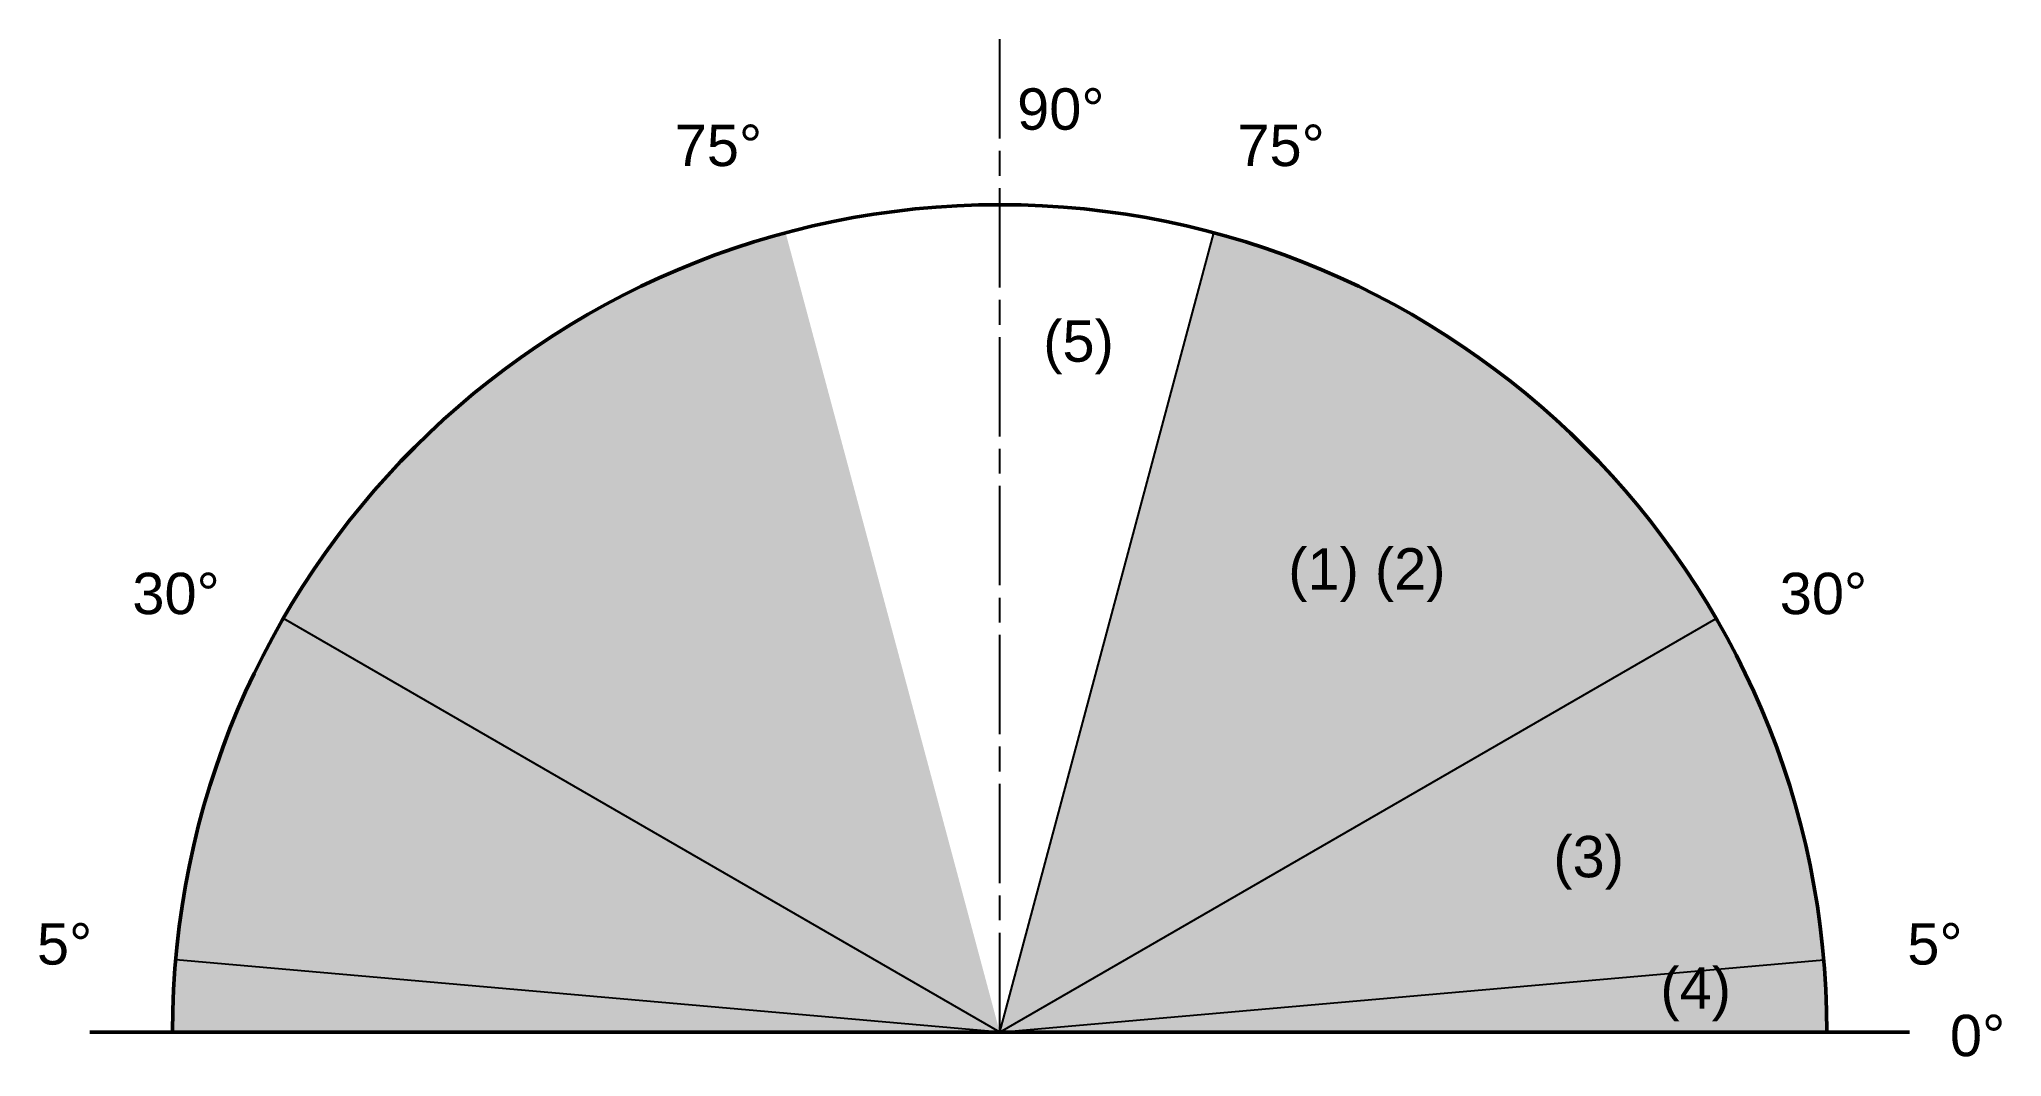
# Model space of a CAD drawing. Header units: millimetres. Extents: x -116 to 121, y -3 to 120.
import ezdxf

# ---------------------------------------------------------------- set-up
doc = ezdxf.new("R2010")
doc.units = ezdxf.units.MM
doc.linetypes.add('AM_ISO08W050', pattern=[18, 12, -1.5, 3, -1.5])
for name, color, linetype, lineweight in [('AM_0', 7, 'Continuous', 50), ('AM_4', 3, 'Continuous', 25), ('AM_6', 2, 'Continuous', 35), ('AM_7', 4, 'AM_ISO08W050', 25)]:
    doc.layers.add(name, color=color, linetype=linetype, lineweight=lineweight)
doc.layers.add('Fill', color=7, linetype='Continuous')
doc.styles.get("Standard").update_dxf_attribs({"font": 'arial.ttf'})

msp = doc.modelspace()

# ---------------------------------------------------------------- hatches: boundary and pattern name
at = {"layer": 'Fill', "true_color": 0xadddf7}
h = msp.add_hatch(color=141, dxfattribs=at)
h.dxf.hatch_style = 1
h.paths.add_polyline_path([(-25.88, 96.59), (0, 0), (-86.6, 50, -0.198912)])
at = {"layer": 'Fill', "true_color": 0xd7ebd2}
h = msp.add_hatch(color=254, dxfattribs=at)
h.dxf.hatch_style = 1
h.paths.add_polyline_path([(25.88, 96.59), (0, 0), (86.6, 50, 0.198912)])
h = msp.add_hatch(color=254, dxfattribs=at)
h.dxf.hatch_style = 1
h.paths.add_polyline_path([(-86.6, 50), (0, 0), (-99.62, 8.72, -0.109518)])
at = {"layer": 'Fill', "true_color": 0xadddf7}
h = msp.add_hatch(color=141, dxfattribs=at)
h.dxf.hatch_style = 1
h.paths.add_polyline_path([(86.6, 50), (0, 0), (99.62, 8.72, 0.109518)])
at = {"layer": 'Fill', "true_color": 0xe5e878}
h = msp.add_hatch(color=61, dxfattribs=at)
h.dxf.hatch_style = 1
h.paths.add_polyline_path([(-99.62, 8.72), (0, 0), (-100, 0, -0.02182)])
h = msp.add_hatch(color=61, dxfattribs=at)
h.dxf.hatch_style = 1
h.paths.add_polyline_path([(99.62, 8.72), (0, 0), (100, 0, 0.02182)])

# ---------------------------------------------------------------- linework, layer by layer
at = {"layer": 'AM_0'}
msp.add_line((-110, 0), (110, 0), dxfattribs=at)
msp.add_arc((0, 0), 100, 0, 180, dxfattribs=at)
at = {"layer": 'AM_4'}
for q in [(25.88, 96.59), (-86.6, 50), (86.6, 50), (-99.62, 8.72), (99.62, 8.72)]:
    msp.add_line((0, 0), q, dxfattribs=at)
at = {"layer": 'AM_7'}
msp.add_line((0, 0), (0, 120), dxfattribs=at)

# ---------------------------------------------------------------- texts
at = {"layer": 'AM_6', "color": 7, "lineweight": 50, "char_height": 5}
for s, width, insert, attachment_point in [('90%%D', 32.0068, (2.1, 114.07), 1), ('75%%D', 32.0068, (-28.73, 109.67), 3), ('75%%D', 32.0068, (28.73, 109.67), 1), ('(5)', 20.8974, (5.26, 86.02), 1), ('(1) (2)', 20.8974, (34.88, 58.48), 1), ('30%%D', 32.0068, (-94.3, 55.51), 3), ('30%%D', 32.0068, (94.3, 55.51), 1), ('(3)', 20.8974, (66.93, 23.7), 1), ('5%%D', 32.0068, (-109.72, 13.15), 3), ('5%%D', 32.0068, (109.72, 13.15), 1), ('(4)', 20.8974, (79.87, 7.81), 1), ('0%%D', 32.0068, (114.88, 2.08), 1)]:
    msp.add_mtext_dynamic_manual_height_columns(s, width=width, gutter_width=25, heights=[0], dxfattribs=dict(at, insert=insert, attachment_point=attachment_point))

doc.saveas('drawing.dxf')
